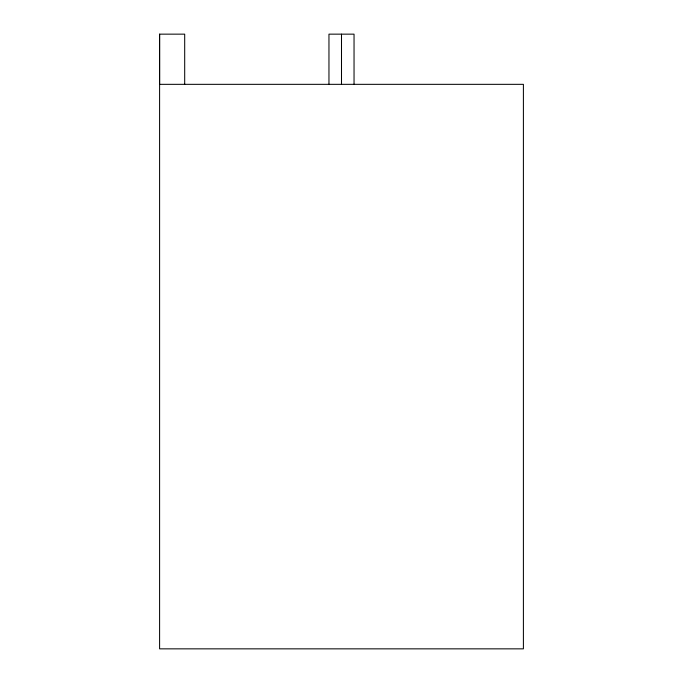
<?xml version="1.0" encoding="UTF-8"?>
<svg xmlns="http://www.w3.org/2000/svg" width="683" height="683" viewBox="0 0 683 683"><rect width="100%" height="100%" fill="white"/><g stroke="black" fill="none" stroke-linecap="round" stroke-linejoin="round"><path stroke-width="1.02" d="M159.6 34.15L159.609 84.333L523.4 84.333L523.4 648.85L159.6 648.85L159.6 34.15L184.692 34.15L184.692 84.333M354.042 84.333L354.042 34.15L328.958 34.15L328.958 84.333M341.5 34.15L341.5 84.333"/></g></svg>
